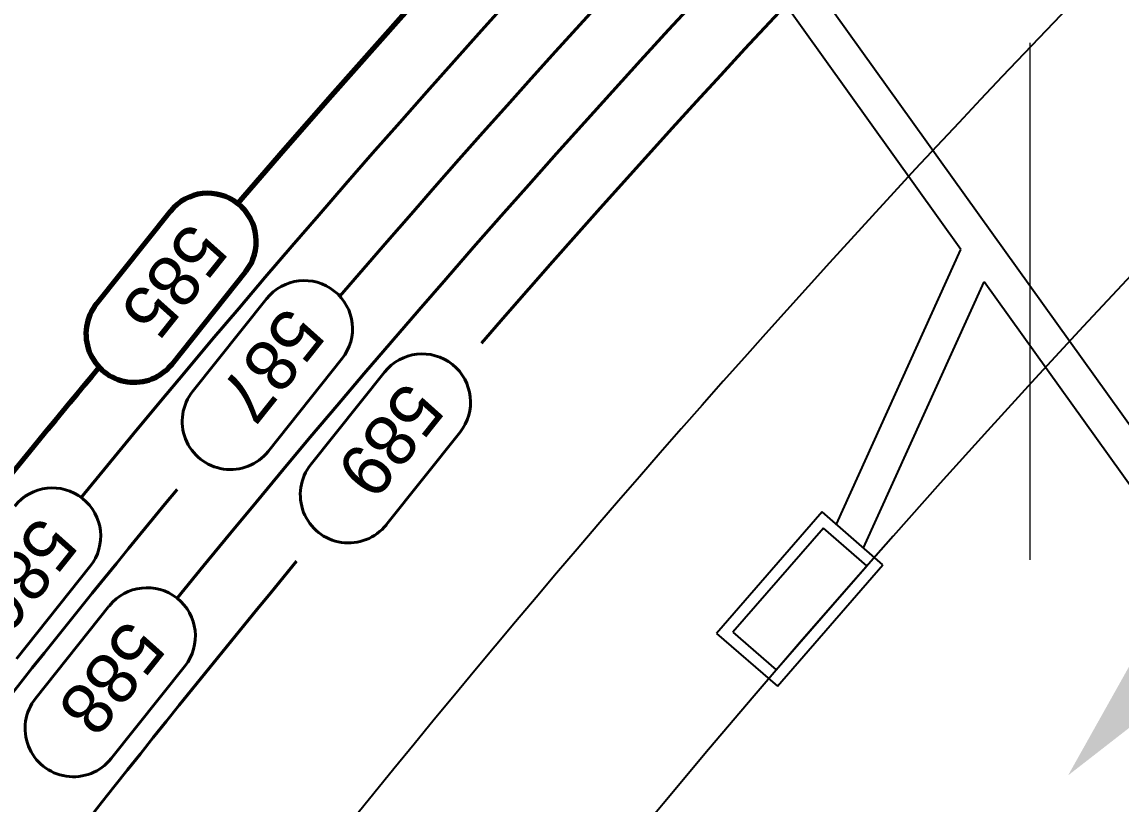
# Model space of a CAD drawing. Header units: inches. Extents: x -5337 to 1057, y 15227 to 19227.
# Drawn here: x -3181.23 to -3133.43, y 16253.87 to 16287.89 of the extents above; entities that cross this region are included whole.
import ezdxf
from ezdxf.enums import TextEntityAlignment as Align

# ---------------------------------------------------------------- set-up
doc = ezdxf.new("R2010")
doc.units = ezdxf.units.IN
doc.header["$LTSCALE"] = 150
doc.header["$MEASUREMENT"] = 0
doc.linetypes.add('HIDDEN', pattern=[0.375, 0.25, -0.125])
for name, color, linetype in [('COMT-MIN', 84, 'Continuous'), ('CONT-MJR', 84, 'Continuous'), ('grid', 7, 'HIDDEN'), ('PAVING', 7, 'Continuous'), ('ROW', 7, 'Continuous'), ('STORM', 7, 'Continuous'), ('STORM INLET', 7, 'Continuous')]:
    doc.layers.add(name, color=color, linetype=linetype)
doc.styles.add('Style-ENGINEERING', font='ENGINEERING.shx')

msp = doc.modelspace()

# ---------------------------------------------------------------- hatches: boundary and pattern name
at = {"layer": 'PAVING'}
h = msp.add_hatch(color=256, dxfattribs=at)
edge = h.paths.add_edge_path()
edge.add_line((-3130.697, 16259.465), (-3131.429, 16259.385))
edge.add_line((-3131.429, 16259.385), (-3124.498, 16267.384))
edge.add_line((-3124.498, 16267.384), (-3125.147, 16267.948))
edge.add_line((-3125.147, 16267.948), (-3132.078, 16259.949))
edge.add_line((-3132.078, 16259.949), (-3132.177, 16260.762))
edge.add_line((-3132.177, 16260.762), (-3132.178, 16260.764))
edge.add_ellipse((-3132.563, 16260.381), major_axis=(0.367, 0.423), ratio=0.285714, start_angle=345.5033, end_angle=485.8315)
edge.add_line((-3132.876, 16260.218), (-3132.874, 16260.217))
edge.add_line((-3132.874, 16260.217), (-3135.734, 16255.114))
edge.add_line((-3135.734, 16255.114), (-3131.12, 16258.704))
edge.add_line((-3131.12, 16258.704), (-3131.122, 16258.703))
edge.add_ellipse((-3131.012, 16259.031), major_axis=(0.367, 0.423), ratio=0.285714, start_angle=235.2731, end_angle=377.1827)
edge.add_line((-3130.698, 16259.466), (-3130.697, 16259.465))
edge.add_line((-3130.697, 16259.465), (-3130.697, 16259.465))
edge.add_line((-3130.697, 16259.465), (-3130.697, 16259.465))

# ---------------------------------------------------------------- linework, layer by layer
at = {"layer": 'COMT-MIN', "color": 5, "linetype": 'Continuous', "lineweight": 40}
for p, q in [((-3170.599, 16275.848), (-3173.804, 16271.826)), ((-3170.599, 16275.848), (-3170.599, 16275.848)), ((-3170.519, 16269.209), (-3167.314, 16273.231)), ((-3165.465, 16272.656), (-3168.67, 16268.633)), ((-3165.465, 16272.656), (-3165.465, 16272.656)), ((-3173.804, 16271.826), (-3173.804, 16271.826)), ((-3165.385, 16266.016), (-3162.18, 16270.039)), ((-3170.519, 16269.208), (-3170.519, 16269.209)), ((-3168.67, 16268.633), (-3168.67, 16268.633)), ((-3165.385, 16266.016), (-3165.385, 16266.016)), ((-3181.47, 16260.188), (-3178.265, 16264.211)), ((-3177.433, 16262.488), (-3180.638, 16258.465)), ((-3177.433, 16262.488), (-3177.433, 16262.488)), ((-3177.353, 16255.848), (-3174.148, 16259.871)), ((-3180.638, 16258.465), (-3180.638, 16258.465)), ((-3177.353, 16255.848), (-3177.353, 16255.848))]:
    msp.add_line(p, q, dxfattribs=at)
for centre, radius, start, end in [((-2744.585, 15912.603), 560.5, 129.09204, 140.75379), ((-2744.585, 15912.603), 557.5, 128.961, 139.32569), ((-2744.585, 15912.603), 554.5, 128.82619, 140.83176), ((-2744.585, 15912.603), 551.5, 128.68738, 139.06891), ((-3168.956, 16274.54), 2.1, 321.4519, 141.4519), ((-3163.822, 16271.347), 2.1, 321.4519, 141.4519), ((-3172.162, 16270.517), 2.1, 141.4519, 321.4519), ((-3167.027, 16267.325), 2.1, 141.4519, 321.4519), ((-3179.907, 16265.519), 2.1, 321.4519, 141.4519), ((-2744.585, 15912.603), 557.5, 140.45472, 145.93651), ((-2744.585, 15912.603), 551.5, 140.36126, 146.3365), ((-3175.79, 16261.179), 2.1, 321.4519, 141.4519), ((-3178.996, 16257.157), 2.1, 141.4519, 321.4519)]:
    msp.add_arc(centre, radius, start, end, dxfattribs=at)
at = {"layer": 'CONT-MJR', "color": 5, "linetype": 'Continuous', "lineweight": 70}
for p, q in [((-3174.785, 16279.644), (-3177.991, 16275.621)), ((-3174.785, 16279.644), (-3174.785, 16279.644)), ((-3174.706, 16273.004), (-3171.501, 16277.027)), ((-3177.991, 16275.621), (-3177.991, 16275.621)), ((-3174.706, 16273.004), (-3174.706, 16273.004))]:
    msp.add_line(p, q, dxfattribs=at)
for centre, radius, start, end in [((-2744.585, 15912.603), 563.5, 129.21953, 139.30918), ((-3173.143, 16278.335), 2.1, 321.4519, 141.4519), ((-3176.348, 16274.313), 2.1, 141.4519, 321.4519), ((-2744.585, 15912.603), 563.5, 140.25748, 141.8842)]:
    msp.add_arc(centre, radius, start, end, dxfattribs=at)
at = {"layer": 'grid', "color": 252, "linetype": 'HIDDEN', "lineweight": 0, "ltscale": 0.6}
msp.add_line((-3137.394, 19121.984), (-3137.394, 15630.294), dxfattribs=at)
at = {"layer": 'PAVING'}
for radius, start in [(532.5, 127.84878), (507.5, 128.62446), (492.5, 128.59058), (467.5, 129.59386)]:
    msp.add_arc((-2744.585, 15912.603), radius, start, 170.23083, dxfattribs=at)
at = {"layer": 'ROW'}
for radius, start, end in [(542.5, 128.24418, 146.9521), (457.5, 128.85, 170.03964)]:
    msp.add_arc((-2744.585, 15912.603), radius, start, end, dxfattribs=at)
at = {"layer": 'STORM', "color": 5}
for p, q in [((-3097.196, 16220.32), (-3153.694, 16299.141)), ((-3140.398, 16277.99), (-3154.905, 16298.255)), ((-3145.808, 16266.039), (-3140.398, 16277.99)), ((-3144.627, 16265.012), (-3139.389, 16276.583)), ((-3098.208, 16219.156), (-3139.389, 16276.583))]:
    msp.add_line(p, q, dxfattribs=at)
at = {"layer": 'STORM INLET', "color": 5}
for p, q in [((-3146.426, 16266.575), (-3151.018, 16261.292)), ((-3143.784, 16264.279), (-3146.426, 16266.575)), ((-3146.376, 16265.87), (-3150.312, 16261.341)), ((-3144.49, 16264.23), (-3146.376, 16265.87)), ((-3148.377, 16258.996), (-3143.784, 16264.279)), ((-3148.426, 16259.701), (-3144.49, 16264.23)), ((-3151.018, 16261.292), (-3148.377, 16258.996)), ((-3150.312, 16261.341), (-3148.426, 16259.701))]:
    msp.add_line(p, q, dxfattribs=at)

# ---------------------------------------------------------------- texts
at = {"layer": 'COMT-MIN', "color": 5, "linetype": 'Continuous', "lineweight": 40, "style": 'Style-ENGINEERING'}
for s, p in [('587', (-3167.941, 16274.2)), ('589', (-3162.758, 16270.937)), ('586', (-3178.694, 16265.081)), ('588', (-3174.879, 16260.586))]:
    msp.add_text(s, height=2.25, rotation=231.4519, dxfattribs=at).set_placement(p, align=Align.TOP_LEFT)
at = {"layer": 'CONT-MJR', "color": 5, "linetype": 'Continuous', "lineweight": 70, "style": 'Style-ENGINEERING'}
msp.add_text('585', height=2.25, rotation=231.4519, dxfattribs=at).set_placement((-3172.164, 16277.87), align=Align.TOP_LEFT)

doc.saveas('drawing.dxf')
